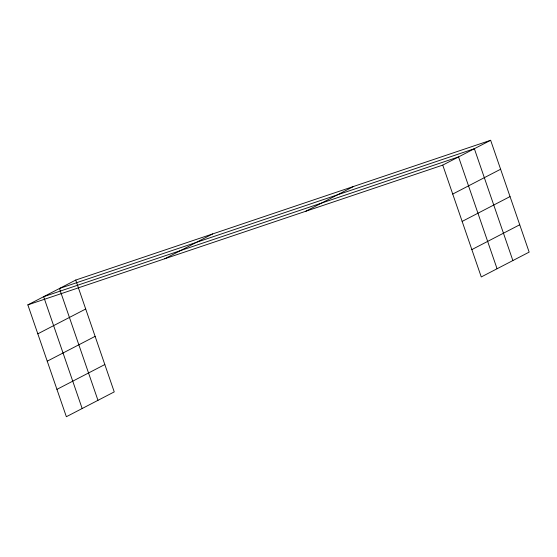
<?xml version="1.0" encoding="UTF-8"?>
<svg xmlns="http://www.w3.org/2000/svg" width="557" height="557" viewBox="0 0 557 557"><rect width="100%" height="100%" fill="white"/><g stroke="black" fill="none" stroke-linecap="round" stroke-linejoin="round"><path stroke-width="0.84" d="M75.731 280.053L114.241 391.891L66.36 416.72L27.85 304.881L75.731 280.053L490.64 140.28L529.15 252.119L481.269 276.947L442.759 165.109L490.64 140.28M164.768 258.754L212.649 233.926M37.82 333.831L85.701 309.01M305.842 211.228L353.723 186.407M47.241 361.187L95.122 336.358M56.939 389.371L104.82 364.543M452.73 194.059L500.611 169.237M462.15 221.414L510.031 196.586M471.849 249.592L519.73 224.77M27.85 304.881L442.759 165.109M512.872 260.565L474.362 148.719L59.453 288.491L97.962 400.337M497.067 268.752L458.557 156.914L43.648 296.686L82.164 408.525"/></g></svg>
